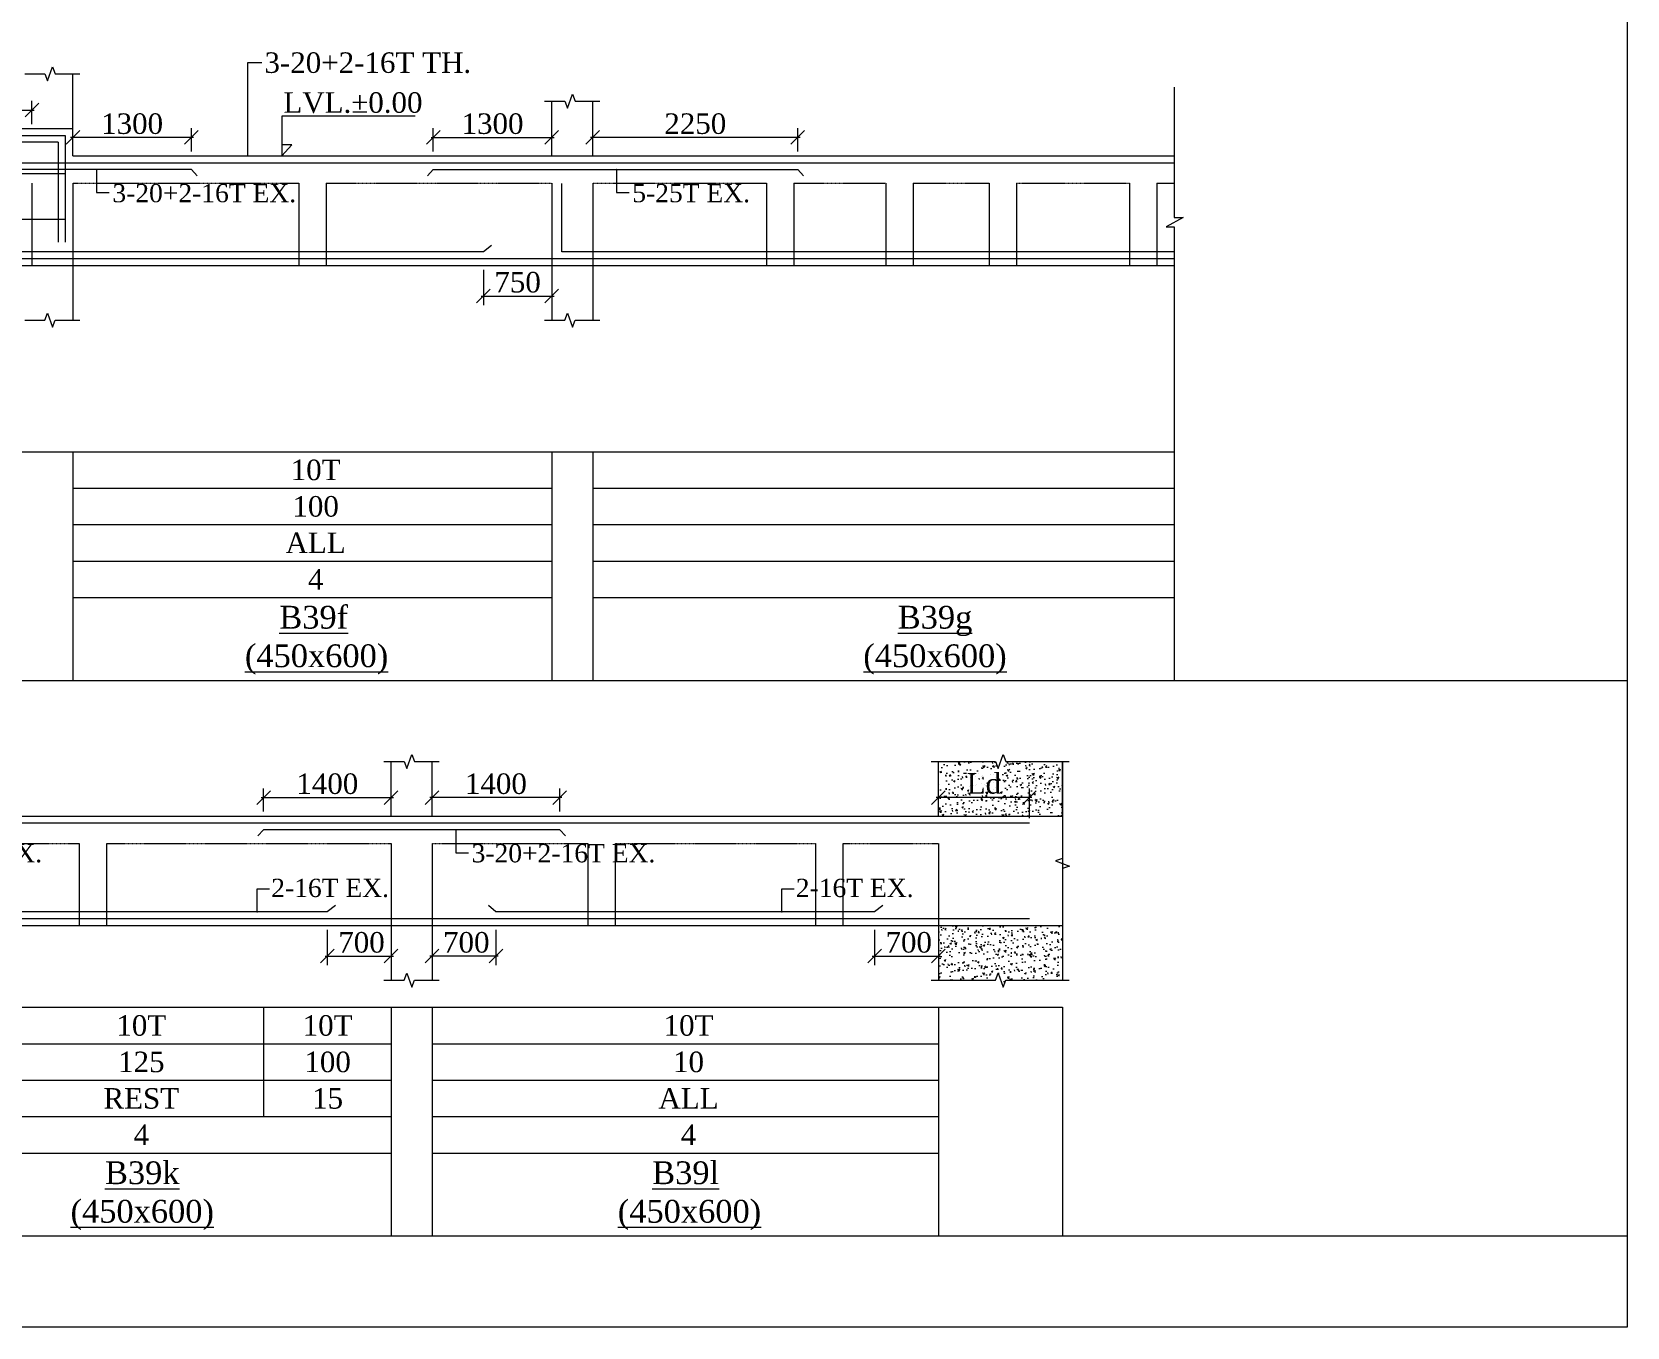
# Model space of a CAD drawing. Header units: millimetres. Extents: x 9781889 to 10654170, y -7832723 to -7608561.
# Drawn here: x 10120619 to 10138124, y -7801878 to -7787671 of the extents above; entities that cross this region are included whole.
import ezdxf
from ezdxf.enums import TextEntityAlignment as Align

# ---------------------------------------------------------------- set-up
doc = ezdxf.new("R2010")
doc.units = ezdxf.units.MM
doc.header["$LTSCALE"] = 10
doc.header["$PDMODE"] = 3
doc.linetypes.add('HIDDEN', pattern=[0.375, 0.25, -0.125])
for name, color, linetype, lineweight in [('LVL', 3, 'Continuous', 0), ('S-CUT OUT LINE', 9, 'Continuous', 0), ('S-DIM L.S.', 7, 'Continuous', 0), ('S-HATCH', 8, 'Continuous', 0), ('S-L.S.SECTION', 5, 'Continuous', 0), ('S-L.S.SLAB LINE', 252, 'HIDDEN', 0), ('S-L.S.STEEL', 1, 'Continuous', 9), ('S-L.S.STEEL 1', 6, 'Continuous', 0), ('S-SECTION MARK', 7, 'Continuous', 0), ('S-SHEET', 251, 'Continuous', 0), ('S-TEXT', 7, 'Continuous', 0), ('S-TEXT L.S. BEAM NO.', 30, 'Continuous', 0), ('S-TEXT. L.S.', 7, 'Continuous', 0)]:
    doc.layers.add(name, color=color, linetype=linetype, lineweight=lineweight)
doc.styles.add('135', font='arial.ttf', dxfattribs={"width": 0.8, "height": 135})
doc.styles.get("Standard").update_dxf_attribs({"font": 'arial.ttf'})
doc.styles.add('TEXT', font='times.ttf')
doc.dimstyles.new('75', dxfattribs={"dimtxt": 135, "dimasz": 90, "dimexe": 0.1, "dimexo": 0.03, "dimgap": 0.09, "dimtad": 1, "dimdec": 0, "dimzin": 0, "dimdsep": 46, "dimtxsty": '135', "dimblk": 'ARCHTICK', "dimcen": 0.09, "dimclrd": 256, "dimclre": 256, "dimclrt": 256, "dimadec": 0, "dimazin": 0, "dimtfac": 1, "dimtdec": 0, "dimtofl": 0, "dimtmove": 1, "dimatfit": 3, "dimldrblk": 'DOTSMALL', "dimfxl": 1, "dimtolj": 1, "dimtzin": 0, "dimlwd": -1, "dimlwe": -1, "dimarcsym": 0})
doc.dimstyles.new('SETU_1', dxfattribs={"dimtxt": 200, "dimasz": 150, "dimexe": 100, "dimexo": 50, "dimgap": 35, "dimtad": 1, "dimdec": 0, "dimzin": 0, "dimdsep": 46, "dimtxsty": 'Standard', "dimblk": 'OBLIQUE', "dimcen": 150, "dimdle": 25, "dimclrd": 256, "dimclre": 7, "dimclrt": 256, "dimadec": 0, "dimazin": 0, "dimtfac": 1, "dimtdec": 0, "dimtofl": 0, "dimtmove": 1, "dimatfit": 3, "dimfxl": 1, "dimtolj": 1, "dimtzin": 0, "dimlwd": -1, "dimlwe": 5, "dimarcsym": 1})
pattern_1 = [(50, (92074.91, 29369.31), (182.184669, -15.9390855), [19.05, -209.55]), (355, (92074.9, 29369.31), (-35.2434214, 191.0568452), [15.24, -167.6405842]), (100.4514447, (92090.09, 29367.98), (146.941247, 175.117752), [16.1900088, -178.0902446]), (46.1842, (92074.9, 29420.1), (271.079041, -42.042328), [28.575, -314.325]), (96.6355576, (92097.5, 29416.6), (237.404134, 247.4261246), [24.285023, -267.135608]), (351.1841512, (92074.9, 29420.1), (237.404134, 247.4261246), [22.859967, -251.459732]), (21, (92100.31, 29407.41), (151.6143913, -102.2651982), [19.05, -209.55]), (326, (92100.3, 29407.41), (61.8020283, 184.187966), [15.24, -167.64]), (71.451445, (92112.94, 29398.89), (213.4164193, 81.922769), [16.1900088, -178.0899376]), (37.5, (92074.91, 29369.31), (3.08860325, 84.55503887), [0, -165.608, 0, -170.18, 0, -168.275]), (7.5, (92074.91, 29369.31), (66.8196625, 100.1805748), [0, -97.028, 0, -161.798, 0, -64.135]), (327.5, (92018.27, 29369.31), (135.59059517, -5.728744), [0, -63.5, 0, -198.12, 0, -262.89]), (317.5, (91992.87, 29369.31), (148.1291814, 25.426491), [0, -82.55, 0, -131.572, 0, -186.69])]

# ---------------------------------------------------------------- blocks, each defined once
blk = doc.blocks.new('_Oblique')
at = {"color": 0, "linetype": 'ByBlock', "lineweight": -2}
blk.add_line((-0.5, -0.5), (0.5, 0.5), dxfattribs=at)
blk = doc.blocks.new('*D478')
at = {"layer": 'Defpoints', "color": 0, "transparency": 16777216}
for p in [(10124561, -7796069), (10123161, -7796272, 0), (10124561, -7796272, 0)]:
    blk.add_point(p, dxfattribs=at)
at = {"layer": 'S-DIM L.S.', "color": 7, "lineweight": 5, "transparency": 16777216}
for p, q in [((10123161, -7796222), (10123161, -7795969)), ((10124561, -7796222), (10124561, -7795969))]:
    blk.add_line(p, q, dxfattribs=at)
at = {"layer": 'S-DIM L.S.', "transparency": 16777216}
blk.add_line((10123136, -7796069), (10124586, -7796069), dxfattribs=at)
at = {"layer": 'S-DIM L.S.', "transparency": 16777216, "xscale": 150, "yscale": 150, "zscale": 150, "rotation": 180}
blk.add_blockref('_Oblique', (10123161, -7796069), dxfattribs=at)
at = {"layer": 'S-DIM L.S.', "transparency": 16777216, "xscale": 150, "yscale": 150, "zscale": 150}
blk.add_blockref('_Oblique', (10124561, -7796069), dxfattribs=at)
at = {"layer": 'S-DIM L.S.', "transparency": 16777216, "insert": (10123861, -7795919), "char_height": 225, "attachment_point": 5, "style": 'TEXT'}
blk.add_mtext('\\A1;1400', dxfattribs=at)
blk = doc.blocks.new('*D479')
at = {"layer": 'Defpoints', "color": 0, "transparency": 16777216}
for p in [(10125011, -7796069), (10125011, -7796272, 0), (10126411, -7796272, 0)]:
    blk.add_point(p, dxfattribs=at)
at = {"layer": 'S-DIM L.S.', "color": 7, "lineweight": 5, "transparency": 16777216}
for p, q in [((10125011, -7796222), (10125011, -7795969)), ((10126411, -7796222), (10126411, -7795969))]:
    blk.add_line(p, q, dxfattribs=at)
at = {"layer": 'S-DIM L.S.', "transparency": 16777216}
blk.add_line((10126436, -7796069), (10124986, -7796069), dxfattribs=at)
at = {"layer": 'S-DIM L.S.', "transparency": 16777216, "xscale": 150, "yscale": 150, "zscale": 150, "rotation": 180}
blk.add_blockref('_Oblique', (10125011, -7796069), dxfattribs=at)
at = {"layer": 'S-DIM L.S.', "transparency": 16777216, "xscale": 150, "yscale": 150, "zscale": 150}
blk.add_blockref('_Oblique', (10126411, -7796069), dxfattribs=at)
at = {"layer": 'S-DIM L.S.', "transparency": 16777216, "insert": (10125711, -7795919), "char_height": 225, "attachment_point": 5, "style": 'TEXT'}
blk.add_mtext('\\A1;1400', dxfattribs=at)
blk = doc.blocks.new('*D464')
at = {"layer": 'Defpoints', "color": 0, "transparency": 16777216}
for p in [(10123861, -7797472, 0), (10124561, -7797472, 0), (10124561, -7797809)]:
    blk.add_point(p, dxfattribs=at)
at = {"layer": 'S-DIM L.S.', "color": 7, "lineweight": 5, "transparency": 16777216}
for p, q in [((10123861, -7797522), (10123861, -7797909)), ((10124561, -7797522), (10124561, -7797909))]:
    blk.add_line(p, q, dxfattribs=at)
at = {"layer": 'S-DIM L.S.', "transparency": 16777216}
blk.add_line((10123836, -7797809), (10124586, -7797809), dxfattribs=at)
at = {"layer": 'S-DIM L.S.', "transparency": 16777216, "xscale": 150, "yscale": 150, "zscale": 150, "rotation": 180}
blk.add_blockref('_Oblique', (10123861, -7797809), dxfattribs=at)
at = {"layer": 'S-DIM L.S.', "transparency": 16777216, "xscale": 150, "yscale": 150, "zscale": 150}
blk.add_blockref('_Oblique', (10124561, -7797809), dxfattribs=at)
at = {"layer": 'S-DIM L.S.', "transparency": 16777216, "insert": (10124236, -7797659), "char_height": 225, "attachment_point": 5, "style": 'TEXT'}
blk.add_mtext('\\A1;700', dxfattribs=at)
blk = doc.blocks.new('_ArchTick')
at = {"color": 0, "linetype": 'ByBlock', "const_width": 0.15}
blk.add_lwpolyline([(-0.5, -0.5), (0.5, 0.5)], dxfattribs=at)
blk = doc.blocks.new('*D466')
at = {"layer": 'Defpoints', "color": 0, "transparency": 16777216}
for p in [(10129866, -7797472, 0), (10130566, -7797472, 0), (10130566, -7797809)]:
    blk.add_point(p, dxfattribs=at)
at = {"layer": 'S-DIM L.S.', "color": 7, "lineweight": 5, "transparency": 16777216}
for p, q in [((10129866, -7797522), (10129866, -7797909)), ((10130566, -7797522), (10130566, -7797909))]:
    blk.add_line(p, q, dxfattribs=at)
at = {"layer": 'S-DIM L.S.', "transparency": 16777216}
blk.add_line((10129841, -7797809), (10130591, -7797809), dxfattribs=at)
at = {"layer": 'S-DIM L.S.', "transparency": 16777216, "xscale": 150, "yscale": 150, "zscale": 150, "rotation": 180}
blk.add_blockref('_Oblique', (10129866, -7797809), dxfattribs=at)
at = {"layer": 'S-DIM L.S.', "transparency": 16777216, "xscale": 150, "yscale": 150, "zscale": 150}
blk.add_blockref('_Oblique', (10130566, -7797809), dxfattribs=at)
at = {"layer": 'S-DIM L.S.', "transparency": 16777216, "insert": (10130241, -7797659), "char_height": 225, "attachment_point": 5, "style": 'TEXT'}
blk.add_mtext('\\A1;700', dxfattribs=at)
blk = doc.blocks.new('*D467')
at = {"layer": 'Defpoints', "color": 0, "transparency": 16777216}
for p in [(10125011, -7797472, 0), (10125711, -7797472, 0), (10125011, -7797809)]:
    blk.add_point(p, dxfattribs=at)
at = {"layer": 'S-DIM L.S.', "color": 7, "lineweight": 5, "transparency": 16777216}
for p, q in [((10125011, -7797522), (10125011, -7797909)), ((10125711, -7797522), (10125711, -7797909))]:
    blk.add_line(p, q, dxfattribs=at)
at = {"layer": 'S-DIM L.S.', "transparency": 16777216}
blk.add_line((10125736, -7797809), (10124986, -7797809), dxfattribs=at)
at = {"layer": 'S-DIM L.S.', "transparency": 16777216, "xscale": 150, "yscale": 150, "zscale": 150, "rotation": 180}
blk.add_blockref('_Oblique', (10125011, -7797809), dxfattribs=at)
at = {"layer": 'S-DIM L.S.', "transparency": 16777216, "xscale": 150, "yscale": 150, "zscale": 150}
blk.add_blockref('_Oblique', (10125711, -7797809), dxfattribs=at)
at = {"layer": 'S-DIM L.S.', "transparency": 16777216, "insert": (10125386, -7797659), "char_height": 225, "attachment_point": 5, "style": 'TEXT'}
blk.add_mtext('\\A1;700', dxfattribs=at)
blk = doc.blocks.new('*D481')
at = {"layer": 'Defpoints', "color": 0, "transparency": 16777216}
for p in [(10130566, -7796069), (10130566, -7796272, 0), (10131566, -7796347, 0)]:
    blk.add_point(p, dxfattribs=at)
at = {"layer": 'S-DIM L.S.', "color": 7, "lineweight": 5, "transparency": 16777216}
for p, q in [((10130566, -7796222), (10130566, -7795969)), ((10131566, -7796297), (10131566, -7795969))]:
    blk.add_line(p, q, dxfattribs=at)
at = {"layer": 'S-DIM L.S.', "transparency": 16777216}
blk.add_line((10131591, -7796069), (10130541, -7796069), dxfattribs=at)
at = {"layer": 'S-DIM L.S.', "transparency": 16777216, "xscale": 150, "yscale": 150, "zscale": 150, "rotation": 180}
blk.add_blockref('_Oblique', (10130566, -7796069), dxfattribs=at)
at = {"layer": 'S-DIM L.S.', "transparency": 16777216, "xscale": 150, "yscale": 150, "zscale": 150}
blk.add_blockref('_Oblique', (10131566, -7796069), dxfattribs=at)
at = {"layer": 'S-DIM L.S.', "transparency": 16777216, "insert": (10131066, -7795916), "char_height": 225, "attachment_point": 5, "style": 'TEXT'}
blk.add_mtext('\\A1;Ld', dxfattribs=at)
blk = doc.blocks.new('*D491')
at = {"layer": 'Defpoints', "color": 0, "transparency": 16777216}
for p in [(10120619, -7788528), (10119469, -7788732, 0), (10120619, -7788732, 0)]:
    blk.add_point(p, dxfattribs=at)
at = {"layer": 'S-DIM L.S.', "color": 7, "lineweight": 5, "transparency": 16777216}
for p, q in [((10119469, -7788682), (10119469, -7788428)), ((10120619, -7788682), (10120619, -7788428))]:
    blk.add_line(p, q, dxfattribs=at)
at = {"layer": 'S-DIM L.S.', "transparency": 16777216}
blk.add_line((10119444, -7788528), (10120644, -7788528), dxfattribs=at)
at = {"layer": 'S-DIM L.S.', "transparency": 16777216, "xscale": 150, "yscale": 150, "zscale": 150, "rotation": 180}
blk.add_blockref('_Oblique', (10119469, -7788528), dxfattribs=at)
at = {"layer": 'S-DIM L.S.', "transparency": 16777216, "xscale": 150, "yscale": 150, "zscale": 150}
blk.add_blockref('_Oblique', (10120619, -7788528), dxfattribs=at)
at = {"layer": 'S-DIM L.S.', "transparency": 16777216, "insert": (10120044, -7788379), "char_height": 225, "attachment_point": 5, "style": 'TEXT'}
blk.add_mtext('\\A1;1150', dxfattribs=at)
blk = doc.blocks.new('*D492')
at = {"layer": 'Defpoints', "color": 0, "transparency": 16777216}
for p in [(10121069, -7788828), (10121069, -7789032, 0), (10122369, -7789032, 0)]:
    blk.add_point(p, dxfattribs=at)
at = {"layer": 'S-DIM L.S.', "transparency": 16777216}
blk.add_line((10122394, -7788828), (10121044, -7788828), dxfattribs=at)
at = {"layer": 'S-DIM L.S.', "color": 7, "lineweight": 5, "transparency": 16777216}
for p, q in [((10121069, -7788982), (10121069, -7788728)), ((10122369, -7788982), (10122369, -7788728))]:
    blk.add_line(p, q, dxfattribs=at)
at = {"layer": 'S-DIM L.S.', "transparency": 16777216, "xscale": 150, "yscale": 150, "zscale": 150, "rotation": 180}
blk.add_blockref('_Oblique', (10121069, -7788828), dxfattribs=at)
at = {"layer": 'S-DIM L.S.', "transparency": 16777216, "xscale": 150, "yscale": 150, "zscale": 150}
blk.add_blockref('_Oblique', (10122369, -7788828), dxfattribs=at)
at = {"layer": 'S-DIM L.S.', "transparency": 16777216, "insert": (10121719, -7788679), "char_height": 225, "attachment_point": 5, "style": 'TEXT'}
blk.add_mtext('\\A1;1300', dxfattribs=at)
blk = doc.blocks.new('*D493')
at = {"layer": 'Defpoints', "color": 0, "transparency": 16777216}
for p in [(10126774, -7788828), (10126774, -7789032, 0), (10129024, -7789032, 0)]:
    blk.add_point(p, dxfattribs=at)
at = {"layer": 'S-DIM L.S.', "transparency": 16777216}
blk.add_line((10129049, -7788828), (10126749, -7788828), dxfattribs=at)
at = {"layer": 'S-DIM L.S.', "color": 7, "lineweight": 5, "transparency": 16777216}
for p, q in [((10126774, -7788982), (10126774, -7788728)), ((10129024, -7788982), (10129024, -7788728))]:
    blk.add_line(p, q, dxfattribs=at)
at = {"layer": 'S-DIM L.S.', "transparency": 16777216, "xscale": 150, "yscale": 150, "zscale": 150, "rotation": 180}
blk.add_blockref('_Oblique', (10126774, -7788828), dxfattribs=at)
at = {"layer": 'S-DIM L.S.', "transparency": 16777216, "xscale": 150, "yscale": 150, "zscale": 150}
blk.add_blockref('_Oblique', (10129024, -7788828), dxfattribs=at)
at = {"layer": 'S-DIM L.S.', "transparency": 16777216, "insert": (10127899, -7788679), "char_height": 225, "attachment_point": 5, "style": 'TEXT'}
blk.add_mtext('\\A1;2250', dxfattribs=at)
blk = doc.blocks.new('*D494')
at = {"layer": 'Defpoints', "color": 0, "transparency": 16777216}
for p in [(10126324, -7788828), (10125024, -7789032, 0), (10126324, -7789032, 0)]:
    blk.add_point(p, dxfattribs=at)
at = {"layer": 'S-DIM L.S.', "transparency": 16777216}
blk.add_line((10124999, -7788828), (10126349, -7788828), dxfattribs=at)
at = {"layer": 'S-DIM L.S.', "color": 7, "lineweight": 5, "transparency": 16777216}
for p, q in [((10125024, -7788982), (10125024, -7788728)), ((10126324, -7788982), (10126324, -7788728))]:
    blk.add_line(p, q, dxfattribs=at)
at = {"layer": 'S-DIM L.S.', "transparency": 16777216, "xscale": 150, "yscale": 150, "zscale": 150, "rotation": 180}
blk.add_blockref('_Oblique', (10125024, -7788828), dxfattribs=at)
at = {"layer": 'S-DIM L.S.', "transparency": 16777216, "xscale": 150, "yscale": 150, "zscale": 150}
blk.add_blockref('_Oblique', (10126324, -7788828), dxfattribs=at)
at = {"layer": 'S-DIM L.S.', "transparency": 16777216, "insert": (10125674, -7788679), "char_height": 225, "attachment_point": 5, "style": 'TEXT'}
blk.add_mtext('\\A1;1300', dxfattribs=at)
blk = doc.blocks.new('*D483')
at = {"layer": 'Defpoints', "color": 0, "transparency": 16777216}
for p in [(10125574, -7790232, 0), (10126324, -7790232, 0), (10126324, -7790568)]:
    blk.add_point(p, dxfattribs=at)
at = {"layer": 'S-DIM L.S.', "color": 7, "lineweight": 5, "transparency": 16777216}
for p, q in [((10125574, -7790282), (10125574, -7790668)), ((10126324, -7790282), (10126324, -7790668))]:
    blk.add_line(p, q, dxfattribs=at)
at = {"layer": 'S-DIM L.S.', "transparency": 16777216}
blk.add_line((10125549, -7790568), (10126349, -7790568), dxfattribs=at)
at = {"layer": 'S-DIM L.S.', "transparency": 16777216, "xscale": 150, "yscale": 150, "zscale": 150, "rotation": 180}
blk.add_blockref('_Oblique', (10125574, -7790568), dxfattribs=at)
at = {"layer": 'S-DIM L.S.', "transparency": 16777216, "xscale": 150, "yscale": 150, "zscale": 150}
blk.add_blockref('_Oblique', (10126324, -7790568), dxfattribs=at)
at = {"layer": 'S-DIM L.S.', "transparency": 16777216, "insert": (10125949, -7790418), "char_height": 225, "attachment_point": 5, "style": 'TEXT'}
blk.add_mtext('\\A1;750', dxfattribs=at)

msp = doc.modelspace()

# ---------------------------------------------------------------- hatches: boundary and pattern name
at = {"layer": 'S-HATCH'}
h = msp.add_hatch(dxfattribs=at)
h.set_pattern_fill('AR-CONC', color=256)
h.set_pattern_definition(pattern_1)
h.paths.add_polyline_path([(10130566.2, -7796272.5), (10131928.3, -7796272.5), (10131928.3, -7795672.5), (10131306.7, -7795672.5), (10131278.7, -7795595.6), (10131222.8, -7795749.3), (10131194.8, -7795672.5), (10130566.2, -7795672.5)])
h = msp.add_hatch(dxfattribs=at)
h.set_pattern_fill('AR-CONC', color=256)
h.set_pattern_definition(pattern_1)
h.paths.add_polyline_path([(10131222.8, -7797995.6), (10131278.7, -7798149.3), (10131306.7, -7798072.5), (10131928.3, -7798072.5), (10131928.3, -7797472.5), (10130566.2, -7797472.5), (10130566.2, -7798072.5), (10131194.8, -7798072.5)])

# ---------------------------------------------------------------- linework, layer by layer
at = {"layer": 'LVL', "linetype": 'Continuous', "elevation": 0}
msp.add_lwpolyline([(10124824.1, -7788596.8), (10123362.9, -7788596.8), (10123362.9, -7789031.8), (10123471, -7788909.7), (10123362.9, -7788909.7)], dxfattribs=at)
at = {"layer": 'S-CUT OUT LINE', "color": 5, "elevation": 0}
for points in [[(10120541, -7788131.8), (10120763, -7788131.8), (10120791, -7788208.6), (10120846.9, -7788054.9), (10120874.9, -7788131.8), (10121146.3, -7788131.8)], [(10126246, -7788431.8), (10126468, -7788431.8), (10126496, -7788508.6), (10126551.9, -7788354.9), (10126579.9, -7788431.8), (10126851.3, -7788431.8)], [(10120541, -7790831.8), (10120763, -7790831.8), (10120791, -7790754.9), (10120846.9, -7790908.6), (10120874.9, -7790831.8), (10121146.3, -7790831.8)], [(10126246, -7790831.8), (10126468, -7790831.8), (10126496, -7790754.9), (10126551.9, -7790908.6), (10126579.9, -7790831.8), (10126851.3, -7790831.8)], [(10124483, -7795672.5), (10124704.9, -7795672.5), (10124732.9, -7795749.3), (10124788.8, -7795595.6), (10124816.8, -7795672.5), (10125088.3, -7795672.5)], [(10130488, -7795672.5), (10131194.8, -7795672.5), (10131222.8, -7795749.3), (10131278.7, -7795595.6), (10131306.7, -7795672.5), (10132003.3, -7795672.5)], [(10131928.3, -7795672.5), (10131928.3, -7796737.1), (10131851.5, -7796765.1), (10132005.2, -7796821), (10131928.3, -7796849), (10131928.3, -7798072.5)], [(10124483, -7798072.5), (10124704.9, -7798072.5), (10124732.9, -7797995.6), (10124788.8, -7798149.3), (10124816.8, -7798072.5), (10125088.3, -7798072.5)], [(10130488, -7798072.5), (10131194.8, -7798072.5), (10131222.8, -7797995.6), (10131278.7, -7798149.3), (10131306.7, -7798072.5), (10132003.3, -7798072.5)]]:
    msp.add_lwpolyline(points, dxfattribs=at)
at = {"layer": 'S-L.S.SECTION'}
for p, q in [((10121069.3, -7789031.8, 0), (10121069.4, -7788131.8, 0)), ((10126324.3, -7789031.8, 0), (10126324.3, -7788431.8, 0)), ((10126774.4, -7789031.8, 0), (10126774.4, -7788431.8, 0)), ((10114315.6, -7788731.8, 0), (10121069.3, -7788731.8, 0)), ((10121069.3, -7789031.8, 0), (10133155.1, -7789031.8, 0)), ((10100789.4, -7790231.8, 0), (10133155.1, -7790231.8, 0)), ((10121069.4, -7790231.8, 0), (10121069.4, -7790831.8, 0)), ((10126324.3, -7790231.8, 0), (10126324.3, -7790831.8, 0)), ((10126774.4, -7790231.8, 0), (10126774.4, -7790831.8, 0)), ((10124561.2, -7796272.5, 0), (10124561.2, -7795672.5, 0)), ((10125011.3, -7796272.5, 0), (10125011.3, -7795672.5, 0)), ((10130566.2, -7796272.5, 0), (10130566.2, -7795672.5, 0)), ((10131928.3, -7796272.5, 0), (10131928.3, -7795672.5, 0)), ((10112676.3, -7796272.5, 0), (10131928.3, -7796272.5, 0)), ((10131928.3, -7796272.5, 0), (10131928.3, -7797472.5, 0)), ((10089071.9, -7797472.5, 0), (10131928.3, -7797472.5, 0)), ((10124561.2, -7797472.5, 0), (10124561.2, -7798072.5, 0)), ((10125011.3, -7797472.5, 0), (10125011.3, -7798072.5, 0)), ((10130566.2, -7797472.5, 0), (10130566.2, -7798072.5, 0)), ((10131928.3, -7797472.5, 0), (10131928.3, -7798072.5, 0))]:
    msp.add_line(p, q, dxfattribs=at)
at = {"layer": 'S-L.S.SECTION', "elevation": 0}
msp.add_lwpolyline([(10133155.1, -7788277.3), (10133155.1, -7789705.3), (10133253.7, -7789705.3), (10133065.7, -7789807.8), (10133155.1, -7789807.8), (10133155.1, -7794784.8)], dxfattribs=at)
at = {"layer": 'S-L.S.SLAB LINE', "ltscale": 0.3}
for p, q in [((10120619.4, -7789331.8, 0), (10120619.4, -7790231.8, 0)), ((10121069.3, -7789331.8, 0), (10123546.8, -7789331.8, 0)), ((10121069.4, -7789331.8, 0), (10121069.4, -7790231.8, 0)), ((10123546.8, -7789331.8, 0), (10123546.8, -7790231.8, 0)), ((10123846.8, -7789331.8, 0), (10126324.3, -7789331.8, 0)), ((10123846.8, -7789331.8, 0), (10123846.8, -7790231.8, 0)), ((10126324.4, -7789331.8, 0), (10126324.4, -7790231.8, 0)), ((10126774.3, -7789331.8, 0), (10128679.8, -7789331.8, 0)), ((10126774.4, -7789331.8, 0), (10126774.4, -7790231.8, 0)), ((10128679.8, -7789331.8, 0), (10128679.8, -7790231.8, 0)), ((10128979.8, -7789331.8, 0), (10129989.3, -7789331.8, 0)), ((10128979.8, -7789331.8, 0), (10128979.8, -7790231.8, 0)), ((10129989.3, -7789331.8, 0), (10129989.3, -7790231.8, 0)), ((10130289.3, -7789331.8, 0), (10131123, -7789331.8, 0)), ((10130289.3, -7789331.8, 0), (10130289.3, -7790231.8, 0)), ((10131123, -7789331.8, 0), (10131123, -7790231.8, 0)), ((10131423, -7789331.8, 0), (10132664.3, -7789331.8, 0)), ((10131423, -7789331.8, 0), (10131423, -7790231.8, 0)), ((10132664.3, -7789331.8, 0), (10132664.3, -7790231.8, 0)), ((10132964.3, -7789331.8, 0), (10133155.1, -7789331.8, 0)), ((10132964.3, -7789331.8, 0), (10132964.3, -7790231.8, 0)), ((10119006.2, -7796572.5, 0), (10121138.8, -7796572.5, 0)), ((10121138.8, -7796572.5, 0), (10121138.8, -7797472.5, 0)), ((10121438.8, -7796572.5, 0), (10124561.3, -7796572.5, 0)), ((10121438.8, -7796572.5, 0), (10121438.8, -7797472.5, 0)), ((10124561.3, -7796572.5, 0), (10124561.3, -7797472.5, 0)), ((10125011.2, -7796572.5, 0), (10126718.8, -7796572.5, 0)), ((10125011.3, -7796572.5, 0), (10125011.3, -7797472.5, 0)), ((10126718.8, -7796572.5, 0), (10126718.8, -7797472.5, 0)), ((10127018.8, -7796572.5, 0), (10129218.8, -7796572.5, 0)), ((10127018.8, -7796572.5, 0), (10127018.8, -7797472.5, 0)), ((10129218.8, -7796572.5, 0), (10129218.8, -7797472.5, 0)), ((10129518.8, -7796572.5, 0), (10130566.2, -7796572.5, 0)), ((10129518.8, -7796572.5, 0), (10129518.8, -7797472.5, 0)), ((10130566.3, -7796572.5, 0), (10130566.3, -7797472.5, 0))]:
    msp.add_line(p, q, dxfattribs=at)
at = {"layer": 'S-L.S.STEEL'}
for p, q in [((10114387.3, -7788806.8, 0), (10120984.1, -7788806.8, 0)), ((10120984.1, -7788806.8, 0), (10120984.1, -7789976.4, 0)), ((10120909.1, -7788881.8, 0), (10119469.3, -7788881.8, 0)), ((10120909.1, -7788881.8, 0), (10120909.1, -7789976.4, 0)), ((10119469.3, -7789106.8, 0), (10133155.1, -7789106.8, 0)), ((10122369.4, -7789181.8, 0), (10122432.6, -7789248.6, 0)), ((10125024.3, -7789181.8, 0), (10124961.1, -7789248.6, 0)), ((10098891.2, -7790156.8, 0), (10133155.1, -7790156.8, 0)), ((10111026.3, -7796347.5, 0), (10131566.2, -7796347.5, 0)), ((10126411.3, -7796422.5, 0), (10126474.5, -7796489.3, 0)), ((10089071.9, -7797397.5, 0), (10131566.2, -7797397.5, 0))]:
    msp.add_line(p, q, dxfattribs=at)
at = {"layer": 'S-L.S.STEEL', "elevation": 0}
for points in [[(10133155.1, -7790081.8), (10126434.5, -7790081.8), (10126434.5, -7789335.4)], [(10125663.8, -7790013.6), (10125574.3, -7790081.8), (10116764.4, -7790081.8), (10116682.4, -7790011.1)], [(10123950.6, -7797254.2), (10123861.1, -7797322.5), (10119706.4, -7797322.5), (10119624.4, -7797251.7)], [(10129955.6, -7797254.2), (10129866.1, -7797322.5), (10125711.4, -7797322.5), (10125629.4, -7797251.7)]]:
    msp.add_lwpolyline(points, dxfattribs=at)
at = {"layer": 'S-L.S.STEEL'}
for points in [[(10122369.4, -7789181.8, 0), (10119469.3, -7789181.8, 0)], [(10125024.3, -7789181.8, 0), (10129024.3, -7789181.8, 0), (10129087.5, -7789248.6, 0)], [(10126411.3, -7796422.5, 0), (10123161.3, -7796422.5, 0), (10123098.1, -7796489.3, 0)]]:
    msp.add_polyline3d(points, dxfattribs=at)
at = {"layer": 'S-L.S.STEEL 1'}
for p, q in [((10120984.1, -7789228, 0), (10114385, -7789228, 0)), ((10120984.1, -7789728, 0), (10114385, -7789728, 0))]:
    msp.add_line(p, q, dxfattribs=at)
at = {"layer": 'S-SHEET'}
for p, q in [((10088842.9, -7792275.5), (10133155.1, -7792275.5, 0)), ((10121069.3, -7792275.5, 0), (10121069.3, -7794784.8, 0)), ((10126324.3, -7792275.5, 0), (10126324.3, -7794784.8, 0)), ((10126774.3, -7792275.5, 0), (10126774.3, -7794784.8, 0)), ((10121069.3, -7792675.5, 0), (10126324.3, -7792675.5, 0)), ((10126774.3, -7792675.5, 0), (10133155.1, -7792675.5, 0)), ((10121069.3, -7793075.5, 0), (10126324.3, -7793075.5, 0)), ((10126774.3, -7793075.5, 0), (10133155.1, -7793075.5, 0)), ((10121069.3, -7793475.5, 0), (10126324.3, -7793475.5, 0)), ((10126774.3, -7793475.5, 0), (10133155.1, -7793475.5, 0)), ((10121069.3, -7793875.5, 0), (10126324.3, -7793875.5, 0)), ((10126774.3, -7793875.5, 0), (10133155.1, -7793875.5, 0)), ((10086789.8, -7794784.8), (10138124, -7794784.8)), ((10088842.9, -7794784.8, 0), (10133155.1, -7794784.8, 0)), ((10089071.9, -7798369, 0), (10131928.3, -7798369, 0)), ((10123161.3, -7798369, 0), (10123161.3, -7799569, 0)), ((10124561.2, -7798369, 0), (10124561.2, -7800878.2, 0)), ((10125011.2, -7798369, 0), (10125011.2, -7800878.2, 0)), ((10130566.2, -7798369, 0), (10130566.2, -7800878.2, 0)), ((10131928.3, -7798369, 0), (10131928.3, -7800878.2, 0)), ((10119006.2, -7798769, 0), (10124561.2, -7798769, 0)), ((10125011.2, -7798769, 0), (10130566.2, -7798769, 0)), ((10119006.2, -7799169, 0), (10124561.2, -7799169, 0)), ((10125011.2, -7799169, 0), (10130566.2, -7799169, 0)), ((10119006.2, -7799569, 0), (10124561.2, -7799569, 0)), ((10125011.2, -7799569, 0), (10130566.2, -7799569, 0)), ((10119006.2, -7799969, 0), (10124561.2, -7799969, 0)), ((10125011.2, -7799969, 0), (10130566.2, -7799969, 0)), ((10086789.8, -7800878.2), (10138124, -7800878.2)), ((10089071.9, -7800878.2, 0), (10131928.3, -7800878.2, 0))]:
    msp.add_line(p, q, dxfattribs=at)
msp.add_lwpolyline([(10086789.8, -7760218.1), (10138124, -7760218.1), (10138124, -7801877.7), (10086789.8, -7801877.7)], close=True, dxfattribs=at)

# ---------------------------------------------------------------- texts
at = {"layer": 'LVL', "style": 'TEXT'}
msp.add_text('LVL.%%P0.00', height=225, dxfattribs=at).set_placement((10123378.6, -7788558.3, 0))
at = {"layer": 'S-TEXT', "linetype": 'ByBlock', "style": 'TEXT'}
for s, p in [('10T', (10123733, -7792475.5, 0)), ('100', (10123733, -7792875.5, 0)), ('ALL', (10123733, -7793275.5, 0)), ('4', (10123733, -7793675.5, 0)), ('10T', (10121819.9, -7798569, 0)), ('10T', (10123864.3, -7798569, 0)), ('10T', (10127824.9, -7798569, 0)), ('125', (10121819.9, -7798969, 0)), ('100', (10123864.3, -7798969, 0)), ('10', (10127824.9, -7798969, 0)), ('REST', (10121819.9, -7799369, 0)), ('15', (10123864.3, -7799369, 0)), ('ALL', (10127824.9, -7799369, 0)), ('4', (10121819.9, -7799769, 0)), ('4', (10127824.9, -7799769, 0))]:
    msp.add_text(s, height=225, dxfattribs=at).set_placement(p, align=Align.MIDDLE_CENTER)
at = {"layer": 'S-TEXT L.S. BEAM NO.', "color": 140, "linetype": 'ByBlock', "style": 'TEXT'}
for s, p in [('%%UB39f', (10123334.2, -7794216.2, 0)), ('%%UB39g', (10130120.4, -7794216.2, 0)), ('%%U(450x600)', (10122956.7, -7794639.2, 0)), ('%%U(450x600)', (10129743, -7794639.2, 0)), ('%%UB39k', (10121421.1, -7800309.6, 0)), ('%%UB39l', (10127426.1, -7800309.6, 0)), ('%%U(450x600)', (10121043.7, -7800732.6, 0)), ('%%U(450x600)', (10127048.7, -7800732.6, 0))]:
    msp.add_text(s, height=250, dxfattribs=at).set_placement(p)
at = {"layer": 'S-TEXT. L.S.', "style": 'TEXT'}
for s, height, p in [('3-20+2-16T TH.', 225, (10123171.3, -7788120.6, 0)), ('3-20+2-16T EX.', 200, (10121502.5, -7789539.3, 0)), ('5-25T EX.', 200, (10127207.5, -7789539.3, 0)), ('5-20T EX.', 200, (10119439.5, -7796780, 0)), ('3-20+2-16T EX.', 200, (10125444.5, -7796780, 0)), ('2-16T EX.', 200, (10123245.8, -7797160.4, 0)), ('2-16T EX.', 200, (10129002.1, -7797160.4, 0))]:
    msp.add_text(s, height=height, dxfattribs=at).set_placement(p)

# ---------------------------------------------------------------- dimensions: what is measured, and where the dimension line sits
at = {"layer": 'S-DIM L.S.'}
for base, p1, p2, picture, middle in [((10120619.3, -7788528, 0), (10119469.3, -7788731.8, 0), (10120619.3, -7788731.8, 0), '*D491', (10120044.3, -7788378.5, 0)), ((10126324.3, -7788828, 0), (10125024.3, -7789031.8, 0), (10126324.3, -7789031.8, 0), '*D494', (10125674.3, -7788678.5, 0)), ((10126324.4, -7790567.9, 0), (10125574.3, -7790231.8, 0), (10126324.4, -7790231.8, 0), '*D483', (10125949.3, -7790418.1, 0)), ((10124561.3, -7796068.7, 0), (10123161.3, -7796272.5, 0), (10124561.3, -7796272.5, 0), '*D478', (10123861.3, -7795919.2, 0))]:
    dim = msp.add_linear_dim(base=base, p1=p1, p2=p2, angle=180, dimstyle='SETU_1', override={"dimtxt": 225, "dimtxsty": 'TEXT'}, dxfattribs=at)
    dim.commit()
    dim.dimension.update_dxf_attribs({"geometry": picture, "text_midpoint": middle})
for base, p1, p2, picture, middle in [((10121069.4, -7788828, 0), (10122369.4, -7789031.8, 0), (10121069.4, -7789031.8, 0), '*D492', (10121719.4, -7788678.5, 0)), ((10126774.3, -7788828, 0), (10129024.3, -7789031.8, 0), (10126774.3, -7789031.8, 0), '*D493', (10127899.3, -7788678.5, 0)), ((10125011.3, -7796068.7, 0), (10126411.3, -7796272.5, 0), (10125011.3, -7796272.5, 0), '*D479', (10125711.3, -7795919.2, 0))]:
    dim = msp.add_linear_dim(base=base, p1=p1, p2=p2, dimstyle='SETU_1', override={"dimtxt": 225, "dimtxsty": 'TEXT'}, dxfattribs=at)
    dim.commit()
    dim.dimension.update_dxf_attribs({"geometry": picture, "text_midpoint": middle})
dim = msp.add_linear_dim(base=(10130566.2, -7796068.7, 0), p1=(10131566.2, -7796347.5, 0), p2=(10130566.2, -7796272.5, 0), text='Ld', dimstyle='SETU_1', override={"dimtxt": 225, "dimtxsty": 'TEXT'}, dxfattribs=at)
dim.commit()
dim.dimension.update_dxf_attribs({"geometry": '*D481', "text_midpoint": (10131066.2, -7795916, 0)})
for base, p1, p2, picture, middle in [((10124561.2, -7797808.5, 0), (10123861.1, -7797472.5, 0), (10124561.2, -7797472.5, 0), '*D464', (10124236.2, -7797808.5, 0)), ((10130566.2, -7797808.5, 0), (10129866.1, -7797472.5, 0), (10130566.2, -7797472.5, 0), '*D466', (10130241.2, -7797808.5, 0))]:
    dim = msp.add_linear_dim(base=base, p1=p1, p2=p2, angle=180, dimstyle='SETU_1', override={"dimtxt": 225, "dimtxsty": 'TEXT'}, dxfattribs=at)
    dim.commit()
    dim.dimension.update_dxf_attribs({"geometry": picture, "text_midpoint": middle, "dimtype": 160})
dim = msp.add_linear_dim(base=(10125011.3, -7797808.5, 0), p1=(10125711.4, -7797472.5, 0), p2=(10125011.3, -7797472.5, 0), dimstyle='SETU_1', override={"dimtxt": 225, "dimtxsty": 'TEXT'}, dxfattribs=at)
dim.commit()
dim.dimension.update_dxf_attribs({"geometry": '*D467', "text_midpoint": (10125386.4, -7797808.5, 0), "dimtype": 160})

# ---------------------------------------------------------------- leaders
at = {"layer": 'S-SECTION MARK'}
for points in [[(10122989.6, -7789031.8, 0), (10122989.6, -7788005.4, 0), (10123142.2, -7788005.4, 0)], [(10121328.5, -7789181.8, 0), (10121328.5, -7789434.1, 0), (10121467.9, -7789434.1, 0)], [(10127033.5, -7789181.8, 0), (10127033.5, -7789434.1, 0), (10127172.9, -7789434.1, 0)], [(10125270.4, -7796422.5, 0), (10125270.4, -7796674.8, 0), (10125409.8, -7796674.8, 0)], [(10123091.9, -7797322.5, 0), (10123091.9, -7797070.1, 0), (10123227.2, -7797070.1, 0)], [(10128848.2, -7797322.5, 0), (10128848.2, -7797070.1, 0), (10128983.6, -7797070.1, 0)]]:
    msp.add_leader(points, dimstyle='75', override={"dimasz": 75}, dxfattribs=at)

doc.saveas('drawing.dxf')
